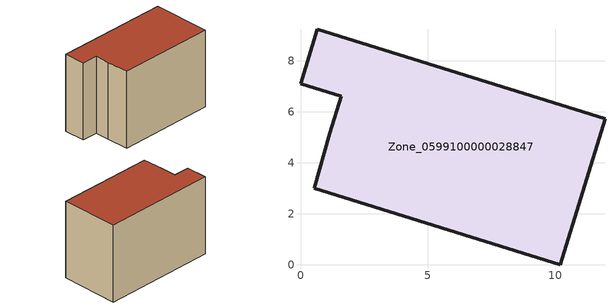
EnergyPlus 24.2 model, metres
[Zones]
Zone_0599100000028847
 floor ground (C_G): 11.95,5.73 10.19,0 0.55,2.99 1.14,5.15 1.59,6.61 0,7.1 0.65,9.23 z0
 wall outside (C_F): 1.59,6.61 1.14,5.15 0.55,2.99 10.19,0 11.95,5.73 0.65,9.23 0,7.1 1.59,6.61 z0:8.07
 roof outside (C_R): 10.19,0 11.95,5.73 0.65,9.23 0,7.1 1.59,6.61 1.14,5.15 0.55,2.99 z8.07
[BUILDING]
Pand.0599100000028847: North Axis=0; Terrain=City; Loads Convergence Tolerance Value=0.04; Temperature Convergence Tolerance Value=0.4; Solar Distribution=FullExterior; Maximum Number of Warmup Days=25; Minimum Number of Warmup Days=1
[Site:Location]
Rotterdam.The.Hague.AP_ZH_NLD Design_Conditions: Latitude=51.96; Longitude=4.45; Time Zone=1; Elevation=-4.5
[SITE:GROUNDTEMPERATURE:BUILDINGSURFACE]
18, 18, 18, 18, 18, 18, 18, 18, 18, 18, 18, 18
[MATERIAL] Thermal Absorptance=0.9; Solar Absorptance=0.7; Visible Absorptance=0.7
Name | Roughness | Thickness | Conductivity | Density | Specific Heat
G.TI.1975-1991 | MediumSmooth | 0.15 | 0.288461 | 540 | 1210
F.TI.1975-1991 | Rough | 0.3 | 0.230769 | 1920 | 840
R.TI.1975-1991 | MediumRough | 0.2 | 0.153846 | 1500 | 1000
[CONSTRUCTION]
C_G: G.TI.1975-1991
C_F: F.TI.1975-1991
C_R: R.TI.1975-1991
[ZONE]
Zone_0599100000028847: Type=1; Multiplier=1; Ceiling Height=Autocalculate; Volume=Autocalculate; Floor Area=autocalculate; Part of Total Floor Area=Yes
[ZONEINFILTRATION:DESIGNFLOWRATE]
Infil_Zone_0599100000028847: Zone or ZoneList or Space or SpaceList=Zone_0599100000028847; Schedule=AlwaysOn; Design Flow Rate Calculation Method=Flow/Area; Flow Rate per Floor Area=0.003; Constant Term Coefficient=1; Temperature Term Coefficient=0; Velocity Term Coefficient=0; Velocity Squared Term Coefficient=0
[HVACTEMPLATE:ZONE:IDEALLOADSAIRSYSTEM]
Zone_0599100000028847: Maximum Heating Supply Air Temperature=50; Minimum Cooling Supply Air Temperature=13; Maximum Heating Supply Air Humidity Ratio=0.0156; Minimum Cooling Supply Air Humidity Ratio=0.0077; Heating Limit=NoLimit; Cooling Limit=NoLimit; Dehumidification Control Type=ConstantSensibleHeatRatio; Cooling Sensible Heat Ratio=0.7; Dehumidification Setpoint=60; Humidification Control Type=None; Humidification Setpoint=30; Outdoor Air Method=None; Outdoor Air Flow Rate per Person=0.00944; Outdoor Air Flow Rate per Zone Floor Area=0; Outdoor Air Flow Rate per Zone=0; Demand Controlled Ventilation Type=None; Outdoor Air Economizer Type=NoEconomizer; Heat Recovery Type=None; Sensible Heat Recovery Effectiveness=0.7; Latent Heat Recovery Effectiveness=0.65
[ZONECONTROL:THERMOSTAT]
ThermostatControl_Zone_0599100000028847: Zone or ZoneList=Zone_0599100000028847; Control Type Schedule=DualSetpointControlType; Control 1=Thermostat_Zone_0599100000028847; Temperature Difference Between Cutout And Setpoint=0
[THERMOSTATSETPOINT:DUALSETPOINT]
Thermostat_Zone_0599100000028847: Heating Setpoint Temperature Schedule=HeatingSetpoint_Zone_0599100000028847; Cooling Setpoint Temperature Schedule=CoolingSetpoint_Zone_0599100000028847
[SCHEDULE:COMPACT]
HeatingSetpoint_Zone_0599100000028847: Through: 12/31, For: AllDays, Until: 24:00, 21
CoolingSetpoint_Zone_0599100000028847: Through: 12/31, For: AllDays, Until: 24:00, 24
DualSetpointControlType: Through: 12/31, For: AllDays, Until: 24:00, 4
AlwaysOn: Through: 12/31, For: AllDays, Until: 24:00, 1
